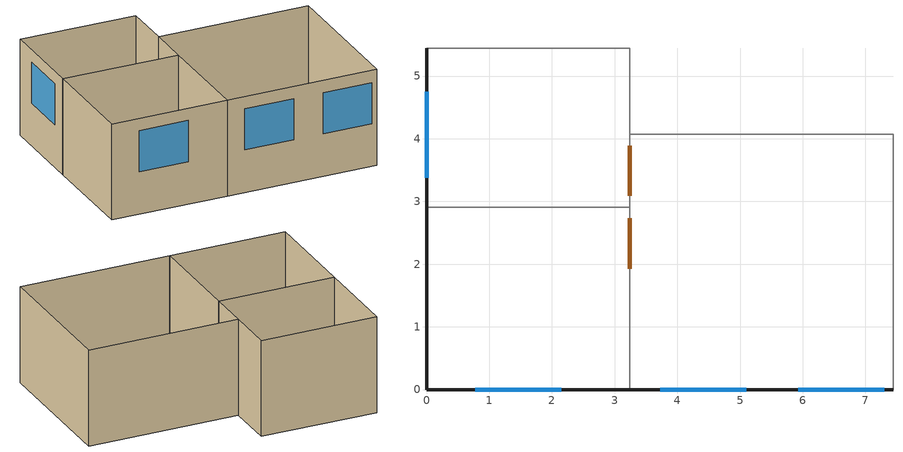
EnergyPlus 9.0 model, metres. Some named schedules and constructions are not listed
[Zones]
Q2_C
 wall outside (par_ext): 0,5.44 0,2.91 z15:17.7
 wall adiabatic (par_int): 3.24,4.07 3.24,5.44 0,5.44 z15:17.7
 wall to Q1_C (par_int): 0,2.91 3.24,2.91 z15:17.7
 wall to Sala_Coz_C (par_int): 3.24,2.91 3.24,4.07 z15:17.7
 window (Vid87): 0,4.75 0,3.38 z16.2:17.36
 door inside (Porta_3_cm): 3.24,3.09 3.24,3.89 z15:17.1
Q1_C
 wall outside (par_ext): 0,2.91 0,0 3.24,0 z15:17.7
 wall to Sala_Coz_C (par_int): 3.24,0 3.24,2.91 z15:17.7
 window (Vid87): 0.78,0 2.15,0 z16.2:17.36
 door inside (Porta_3_cm): 3.24,1.93 3.24,2.73 z15:17.1
Sala_Coz_C
 wall outside (par_ext): 3.24,0 7.44,0 z15:17.7
 wall adiabatic (par_int): 7.44,0 7.44,4.07 3.24,4.07 z15:17.7
 window (Vid87): 3.73,0 5.1,0 / 5.93,0 7.3,0 z16.2:17.36
[Building]
Ap_canto: North Axis {deg}=0; Terrain=City; Loads Convergence Tolerance Value=0.04; Temperature Convergence Tolerance Value {deltaC}=0.4; Solar Distribution=FullInteriorAndExteriorWithReflections; Maximum Number of Warmup Days=25; Minimum Number of Warmup Days=6
[Zone] Multiplier=1
Q1_C; Q2_C; Sala_Coz_C
[People] Number of People Calculation Method=People; Fraction Radiant=0.3
Name | Zone or ZoneList | Number of People Schedule | Number of People | Activity Level Schedule
People_sala | Sala_Coz_C | ocupacao_sala | 4 | ativ_sala
People_dorm1 | Q1_C | ocupacao_dorm | 2 | ativ_dorm
People_dorm2 | Q2_C | ocupacao_dorm | 2 | ativ_dorm
[Lights] Design Level Calculation Method=Watts/Area; Watts per Zone Floor Area {W/m2}=5; Return Air Fraction=0; Fraction Radiant=0.32; Fraction Visible=0.23; Fraction Replaceable=0
Name | Zone or ZoneList | Schedule
Ilum_dorm1 | Q1_C | ilum_dorm
Ilum_dorm2 | Q2_C | ilum_dorm
Ilum_sala | Sala_Coz_C | ilum_sala
[ElectricEquipment]
Eq_sala: Zone or ZoneList=Sala_Coz_C; Schedule=eq_sala; Design Level Calculation Method=EquipmentLevel; Design Level {W}=120; Fraction Latent=0; Fraction Radiant=0.3; Fraction Lost=0
